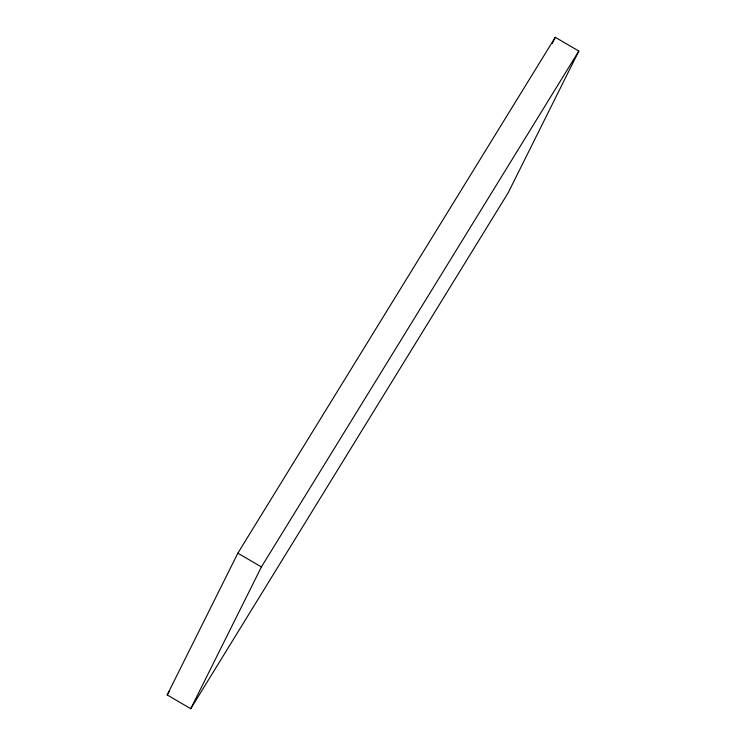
<?xml version="1.0" encoding="UTF-8"?>
<svg xmlns="http://www.w3.org/2000/svg" width="746" height="746" viewBox="0 0 746 746"><rect width="100%" height="100%" fill="white"/><g stroke="black" fill="none" stroke-linecap="round" stroke-linejoin="round"><path stroke-width="1.12" d="M167.179 694.936L237.853 553.168L555.257 37.3L578.821 51.064L508.147 192.832L190.743 708.7L167.179 694.936L169.622 690.964M190.743 708.7L261.417 566.932L578.821 51.064M552.143 43.557L555.257 37.3M237.853 553.168L261.417 566.932"/></g></svg>
